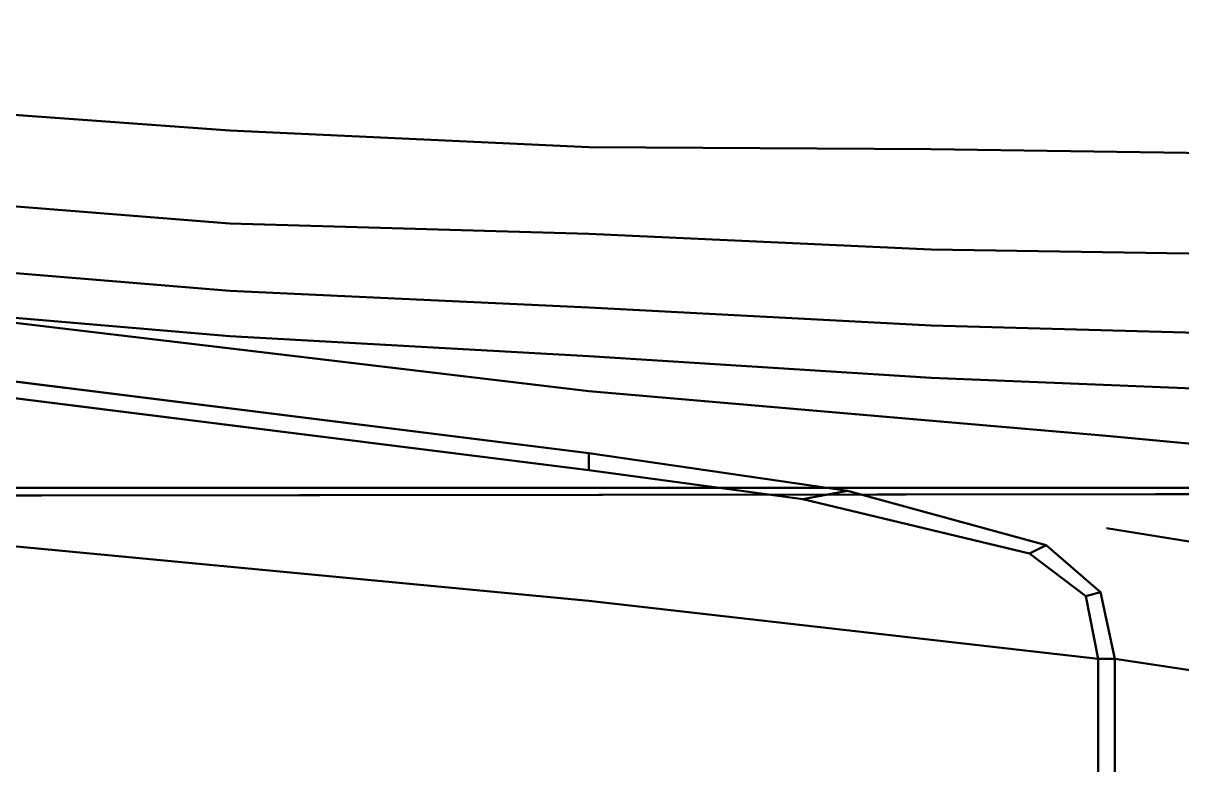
# Model space of a CAD drawing. Header units: inches. Extents: x 297.28 to 301.23, y -10.28 to -8.52.
# Drawn here: x 300.1885 to 300.6292, y -9.1298 to -8.8479 of the extents above; entities that cross this region are included whole.
import ezdxf

# ---------------------------------------------------------------- set-up
doc = ezdxf.new("R2010")
doc.units = ezdxf.units.IN
doc.header["$MEASUREMENT"] = 0
doc.layers.add('Ford-chasis', color=1, linetype='CONTINUOUS', lineweight=50)
doc.layers.add('Ford-Plastic-Negro-3D', color=6, linetype='CONTINUOUS', lineweight=50)

msp = doc.modelspace()

# ---------------------------------------------------------------- linework, layer by layer
at = {"layer": 'Ford-chasis'}
for points, invisible_edges in [([(300.21634, -9.02448, 0.6442), (300.21634, -8.60538, 0.6442), (300.15919, -8.60856, 0.56165), (300.15919, -9.02448, 0.56165)], 5), ([(300.30524, -8.60538, 0.7077), (300.30524, -9.02448, 0.7077), (300.21634, -9.02448, 0.6442), (300.21634, -8.60538, 0.6442)], 5), ([(300.43859, -9.02448, 0.75215), (300.43859, -8.60856, 0.75215), (300.30524, -8.60538, 0.7077), (300.30524, -9.02448, 0.7077)], 5), ([(300.72434, -9.02448, 0.7077), (300.72434, -8.60538, 0.7077), (300.61004, -8.60856, 0.75215), (300.61004, -9.02448, 0.74263)], 5), ([(300.61004, -8.60856, 0.75215), (300.61004, -9.02448, 0.74263), (300.43859, -9.02448, 0.75215), (300.43859, -8.60856, 0.75215)], 5), ([(300.09251, -9.02549, 0.3013), (300.94024, -9.02448, 0.3013), (300.93706, -9.02654, 0.2505), (300.08934, -9.02755, 0.2505)], 1), ([(300.09569, -9.02344, 0.3521), (300.94659, -9.02448, 0.37115), (300.94024, -9.02448, 0.3013), (300.09251, -9.02549, 0.3013)], 5), ([(300.93389, -9.02448, 0.4664), (300.11474, -9.02131, 0.4664), (300.09569, -9.02344, 0.3521), (300.94659, -9.02448, 0.37115)], 5), ([(300.15919, -9.02448, 0.56165), (300.88944, -9.02448, 0.56165), (300.93389, -9.02448, 0.4664), (300.11474, -9.02131, 0.4664)], 5), ([(300.81959, -9.02448, 0.6442), (300.21634, -9.02448, 0.6442), (300.15919, -9.02448, 0.56165), (300.88944, -9.02448, 0.56165)], 5), ([(300.30524, -9.02448, 0.7077), (300.72434, -9.02448, 0.7077), (300.81959, -9.02448, 0.6442), (300.21634, -9.02448, 0.6442)], 5), ([(300.61004, -9.02448, 0.74263), (300.43859, -9.02448, 0.75215), (300.30524, -9.02448, 0.7077), (300.72434, -9.02448, 0.7077)], 4)]:
    msp.add_3dface(points, dxfattribs=dict(at, invisible_edges=invisible_edges))
at = {"layer": 'Ford-chasis', "linetype": 'ByBlock'}
for points, invisible_edges in [([(300.13379, -8.87908, 0.82651), (300.26714, -8.88868, 0.82518), (300.26714, -8.83716, 0.84632), (300.13379, -8.83398, 0.84321)], 10), ([(300.40366, -8.89503, 0.822), (300.26714, -8.88868, 0.82518), (300.26714, -8.83716, 0.84632), (300.40366, -8.83716, 0.84656)], 10), ([(300.53384, -8.89571, 0.81958), (300.40366, -8.89503, 0.822), (300.40366, -8.83716, 0.84656), (300.53384, -8.83716, 0.84306)], 10), ([(300.53384, -8.89571, 0.81958), (300.53384, -8.83716, 0.84306), (300.66719, -8.84221, 0.83211), (300.66719, -8.89774, 0.81492)], 5), ([(300.26714, -8.92399, 0.8067), (300.13379, -8.91336, 0.81487), (300.13379, -8.87908, 0.82651), (300.26714, -8.88868, 0.82518)], 10), ([(300.26714, -8.92399, 0.8067), (300.40366, -8.92798, 0.80083), (300.40366, -8.89503, 0.822), (300.26714, -8.88868, 0.82518)], 10), ([(300.40366, -8.92798, 0.80083), (300.53384, -8.93389, 0.79274), (300.53384, -8.89571, 0.81958), (300.40366, -8.89503, 0.822)], 10), ([(300.53384, -8.93389, 0.79274), (300.53384, -8.89571, 0.81958), (300.66719, -8.89774, 0.81492), (300.66719, -8.93605, 0.78535)], 5), ([(300.13379, -8.93866, 0.80669), (300.13379, -8.91336, 0.81487), (300.26714, -8.92399, 0.8067), (300.26714, -8.94965, 0.79507)], 5), ([(300.26714, -8.92399, 0.8067), (300.26714, -8.94965, 0.79507), (300.40366, -8.95593, 0.78522), (300.40366, -8.92798, 0.80083)], 5), ([(300.40366, -8.95593, 0.78522), (300.40366, -8.92798, 0.80083), (300.53384, -8.93389, 0.79274), (300.53384, -8.96283, 0.7727)], 5), ([(300.53384, -8.93389, 0.79274), (300.53384, -8.96283, 0.7727), (300.66719, -8.96652, 0.76072), (300.66719, -8.93605, 0.78535)], 5), ([(300.13379, -8.95561, 0.80153), (300.13379, -8.93866, 0.80669), (300.26714, -8.94965, 0.79507), (300.26714, -8.96681, 0.78827)], 5), ([(300.26714, -8.94965, 0.79507), (300.26714, -8.96681, 0.78827), (300.40366, -8.97453, 0.77665), (300.40366, -8.95593, 0.78522)], 5), ([(300.13379, -8.95561, 0.80153), (300.13379, -8.95561, 0.80153), (300.26714, -8.96681, 0.78827), (300.26872, -8.97171, 0.78764)], 4), ([(300.13379, -8.97765, 0.8128), (300.40366, -9.01141, 0.79001), (300.40366, -8.98781, 0.77375), (300.13379, -8.95561, 0.80153)], 10), ([(300.40366, -8.97453, 0.77665), (300.40366, -8.95593, 0.78522), (300.53384, -8.96283, 0.7727), (300.53384, -8.9827, 0.76125)], 5), ([(300.53384, -8.96283, 0.7727), (300.53384, -8.9827, 0.76125), (300.66719, -8.98812, 0.74899), (300.66719, -8.96652, 0.76072)], 5), ([(300.26714, -8.96681, 0.78827), (300.26872, -8.97171, 0.78764), (300.40366, -8.98781, 0.77375), (300.40366, -8.97453, 0.77665)], 5), ([(300.40366, -8.98781, 0.77375), (300.40366, -8.97453, 0.77665), (300.53384, -8.9827, 0.76125), (300.50212, -8.99626, 0.75915)], 5), ([(300.40366, -9.06746, 0.81143), (300.13379, -9.0419, 0.83633), (300.13379, -8.984, 0.8128), (300.40366, -9.01776, 0.79001)], 10), ([(300.53384, -8.9827, 0.76125), (300.50212, -8.99626, 0.75915), (300.60057, -9.00471, 0.74454), (300.66719, -8.98812, 0.74899)], 5), ([(300.40366, -9.01141, 0.79001), (300.60057, -9.0399, 0.76331), (300.60057, -9.00471, 0.74454), (300.40366, -8.98781, 0.77375)], 11), ([(300.60057, -9.00471, 0.74454), (300.66719, -8.98812, 0.74899), (300.76879, -8.99647, 0.72311), (300.81522, -9.02536, 0.69764)], 5), ([(300.60057, -9.0399, 0.76331), (300.81522, -9.07441, 0.7215), (300.81522, -9.02536, 0.69764), (300.60057, -9.00471, 0.74454)], 10), ([(300.40366, -9.06746, 0.81143), (300.4851, -9.02889, 0.77937), (300.40366, -9.01776, 0.79001), (300.40366, -9.06746, 0.81143)], 5), ([(300.60057, -9.0399, 0.76331), (300.57763, -9.04629, 0.76949), (300.50212, -9.02565, 0.77666)], 9), ([(300.40366, -9.06746, 0.81143), (300.57128, -9.04947, 0.77093), (300.4851, -9.02889, 0.77937), (300.40366, -9.06746, 0.81143)], 5), ([(300.13379, -9.13325, 0.86808), (300.40366, -9.1559, 0.84173), (300.40366, -9.06746, 0.81143), (300.13379, -9.0419, 0.83633)], 10), ([(300.60057, -9.0399, 0.76331), (300.59837, -9.06422, 0.77276), (300.57763, -9.04629, 0.76949)], 9), ([(300.60057, -9.0399, 0.76331), (300.60375, -9.08953, 0.78154), (300.59837, -9.06422, 0.77276)], 9), ([(300.81522, -9.12137, 0.7389), (300.60375, -9.08953, 0.78154), (300.60057, -9.0399, 0.76331), (300.81522, -9.07441, 0.7215)], 10), ([(300.40366, -9.06746, 0.81143), (300.59272, -9.06577, 0.77472), (300.57128, -9.04947, 0.77093)], 9), ([(300.40366, -9.06746, 0.81143), (300.5974, -9.08953, 0.78154), (300.59272, -9.06577, 0.77472)], 8), ([(300.5974, -9.17371, 0.8093), (300.40366, -9.1559, 0.84173), (300.40366, -9.06746, 0.81143), (300.5974, -9.08953, 0.78154)], 2), ([(300.60375, -9.17371, 0.8093), (300.81522, -9.19595, 0.76453), (300.81522, -9.12137, 0.7389), (300.60375, -9.08953, 0.78154)], 2)]:
    msp.add_3dface(points, dxfattribs=dict(at, invisible_edges=invisible_edges))
at = {"layer": 'Ford-chasis'}
msp.add_3dface([(300.08934, -9.02755, 0.2505), (300.08934, -9.76437, 0.2505), (300.93706, -9.76538, 0.2505), (300.93706, -9.02654, 0.2505)], dxfattribs=at)
at = {"layer": 'Ford-Plastic-Negro-3D'}
for points in [[(300.13379, -8.984, 0.8128), (300.13379, -8.97765, 0.8128), (300.40366, -9.01141, 0.79001), (300.40366, -9.01776, 0.79001)], [(300.40366, -9.01141, 0.79001), (300.40366, -9.01776, 0.79001), (300.4851, -9.02889, 0.77937), (300.50212, -9.02565, 0.77666)], [(300.4851, -9.02889, 0.77937), (300.50212, -9.02565, 0.77666), (300.57763, -9.04629, 0.76949), (300.57128, -9.04947, 0.77093)], [(300.57763, -9.04629, 0.76949), (300.57128, -9.04947, 0.77093), (300.59272, -9.06577, 0.77472), (300.59837, -9.06422, 0.77276)], [(300.59272, -9.06577, 0.77472), (300.59837, -9.06422, 0.77276), (300.60375, -9.08953, 0.78154), (300.5974, -9.08953, 0.78154)], [(300.60375, -9.08953, 0.78154), (300.5974, -9.08953, 0.78154), (300.5974, -9.17371, 0.8093), (300.60375, -9.17371, 0.8093)]]:
    msp.add_3dface(points, dxfattribs=at)

doc.saveas('drawing.dxf')
